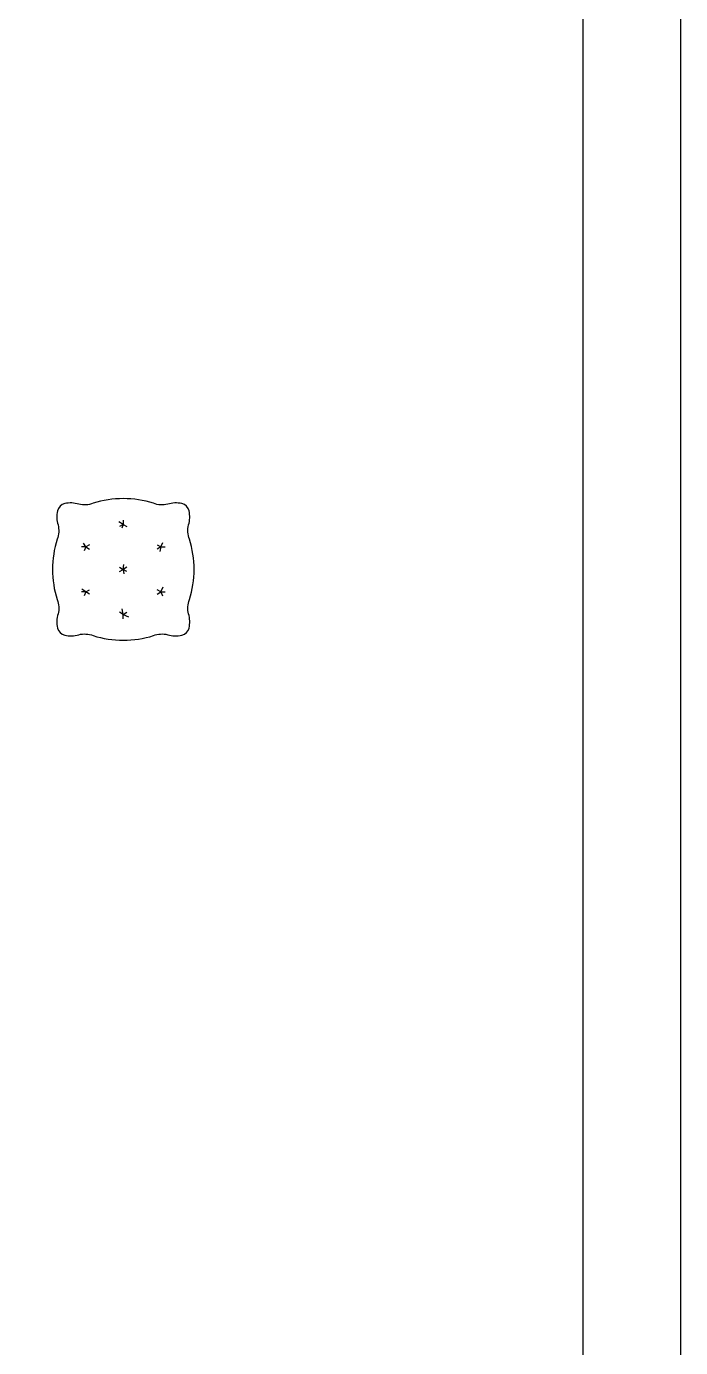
# Model space of a CAD drawing. Header units: inches. Extents: x 4.9 to 47.4, y 12.3 to 37.1.
# Drawn here: x 45.178 to 47.442, y 20.312 to 24.881 of the extents above; entities that cross this region are included whole.
import ezdxf

# ---------------------------------------------------------------- set-up
doc = ezdxf.new("R2010")
doc.units = ezdxf.units.IN
doc.header["$MEASUREMENT"] = 0
doc.layers.add('02', color=2, linetype='Continuous')
doc.layers.add('kadrbm', color=4, linetype='Continuous')

# ---------------------------------------------------------------- blocks, each defined once
blk = doc.blocks.new('kadrbm')
at = {"layer": 'kadrbm', "color": 4}
blk.add_lwpolyline([(0, 0), (0, 24.7972), (21, 24.7972), (21, 0), (0, 0)], close=True, dxfattribs=at)
blk.add_lwpolyline([(20.6631, 0.3257), (20.6631, 24.4603), (0.3369, 24.4603), (0.3369, 0.3257), (20.6631, 0.3257)], dxfattribs=at)

msp = doc.modelspace()

# ---------------------------------------------------------------- linework, layer by layer
at = {"layer": '02'}
for p, q in [((45.5135, 23.1587, -0.1), (45.4986, 23.1681, -0.1)), ((45.5135, 23.1735, -0.1), (45.5135, 23.1587, -0.1)), ((45.5135, 23.1587, -0.1), (45.5007, 23.1511, -0.1)), ((45.5135, 23.1587, -0.1), (45.5086, 23.1452, -0.1)), ((45.5135, 23.1587, -0.1), (45.5262, 23.1511, -0.1)), ((45.3835, 23.0809, -0.1), (45.3686, 23.0809, -0.1)), ((45.3835, 23.0809, -0.1), (45.3755, 23.0936, -0.1)), ((45.3835, 23.0809, -0.1), (45.3784, 23.0679, -0.1)), ((45.3962, 23.0885, -0.1), (45.3835, 23.0809, -0.1)), ((45.3835, 23.0809, -0.1), (45.3962, 23.0732, -0.1)), ((45.6307, 23.0885, -0.1), (45.6435, 23.0809, -0.1)), ((45.6435, 23.0809, -0.1), (45.6307, 23.0732, -0.1)), ((45.6435, 23.0809, -0.1), (45.6403, 23.065, -0.1)), ((45.6435, 23.0809, -0.1), (45.6503, 23.0965, -0.1)), ((45.6435, 23.0809, -0.1), (45.6583, 23.0809, -0.1)), ((45.5007, 23.0106, -0.1), (45.5135, 23.003, -0.1)), ((45.5007, 22.9954, -0.1), (45.5135, 23.003, -0.1)), ((45.5135, 23.003, -0.1), (45.5158, 23.0206, -0.1)), ((45.5262, 23.0106, -0.1), (45.5135, 23.003, -0.1)), ((45.5135, 23.003, -0.1), (45.5158, 22.9876, -0.1)), ((45.5262, 22.9954, -0.1), (45.5135, 23.003, -0.1)), ((45.6435, 22.9252, -0.1), (45.6517, 22.9432, -0.1)), ((45.3835, 22.9252, -0.1), (45.3686, 22.9252, -0.1)), ((45.3835, 22.9252, -0.1), (45.3698, 22.9346, -0.1)), ((45.3835, 22.9252, -0.1), (45.3784, 22.9117, -0.1)), ((45.3835, 22.9252, -0.1), (45.3962, 22.9328, -0.1)), ((45.3962, 22.9176, -0.1), (45.3835, 22.9252, -0.1)), ((45.6435, 22.9252, -0.1), (45.6307, 22.9328, -0.1)), ((45.6307, 22.9176, -0.1), (45.6435, 22.9252, -0.1)), ((45.6435, 22.9252, -0.1), (45.6583, 22.9252, -0.1)), ((45.6435, 22.9252, -0.1), (45.6489, 22.9117, -0.1)), ((45.5135, 22.8473, -0.1), (45.5007, 22.855, -0.1)), ((45.5135, 22.8473, -0.1), (45.51, 22.8673, -0.1)), ((45.5135, 22.8473, -0.1), (45.5262, 22.855, -0.1)), ((45.5135, 22.8325, -0.1), (45.5135, 22.8473, -0.1)), ((45.5135, 22.8473, -0.1), (45.5315, 22.8387, -0.1))]:
    msp.add_line(p, q, dxfattribs=at)
at = {"layer": '02', "elevation": -0.1}
msp.add_lwpolyline([(45.2856, 23.2056, 0.125605), (45.2876, 23.1569, -0.161116), (45.2847, 23.1076, 0.15474), (45.2847, 22.8985, -0.161116), (45.2876, 22.8491, 0.125605), (45.2856, 22.8004, 0.268805), (45.3109, 22.7752, 0.125605), (45.3595, 22.7772, -0.161116), (45.4089, 22.7742, 0.15474), (45.618, 22.7742, -0.161116), (45.6674, 22.7772, 0.125605), (45.7161, 22.7752, 0.268805), (45.7413, 22.8004, 0.125605), (45.7393, 22.8491, -0.161116), (45.7423, 22.8985, 0.15474), (45.7423, 23.1076, -0.161116), (45.7393, 23.1569, 0.125605), (45.7413, 23.2056, 0.268805), (45.7161, 23.2309, 0.125605), (45.6674, 23.2288, -0.161116), (45.618, 23.2318, 0.15474), (45.4089, 23.2318, -0.161116), (45.3595, 23.2288, 0.125605), (45.3109, 23.2309, 0.268805)], format="xyb", close=True, dxfattribs=at)

# ---------------------------------------------------------------- block references
at = {"layer": 'kadrbm'}
msp.add_blockref('kadrbm', (26.442, 12.2779), dxfattribs=at)

doc.saveas('drawing.dxf')
